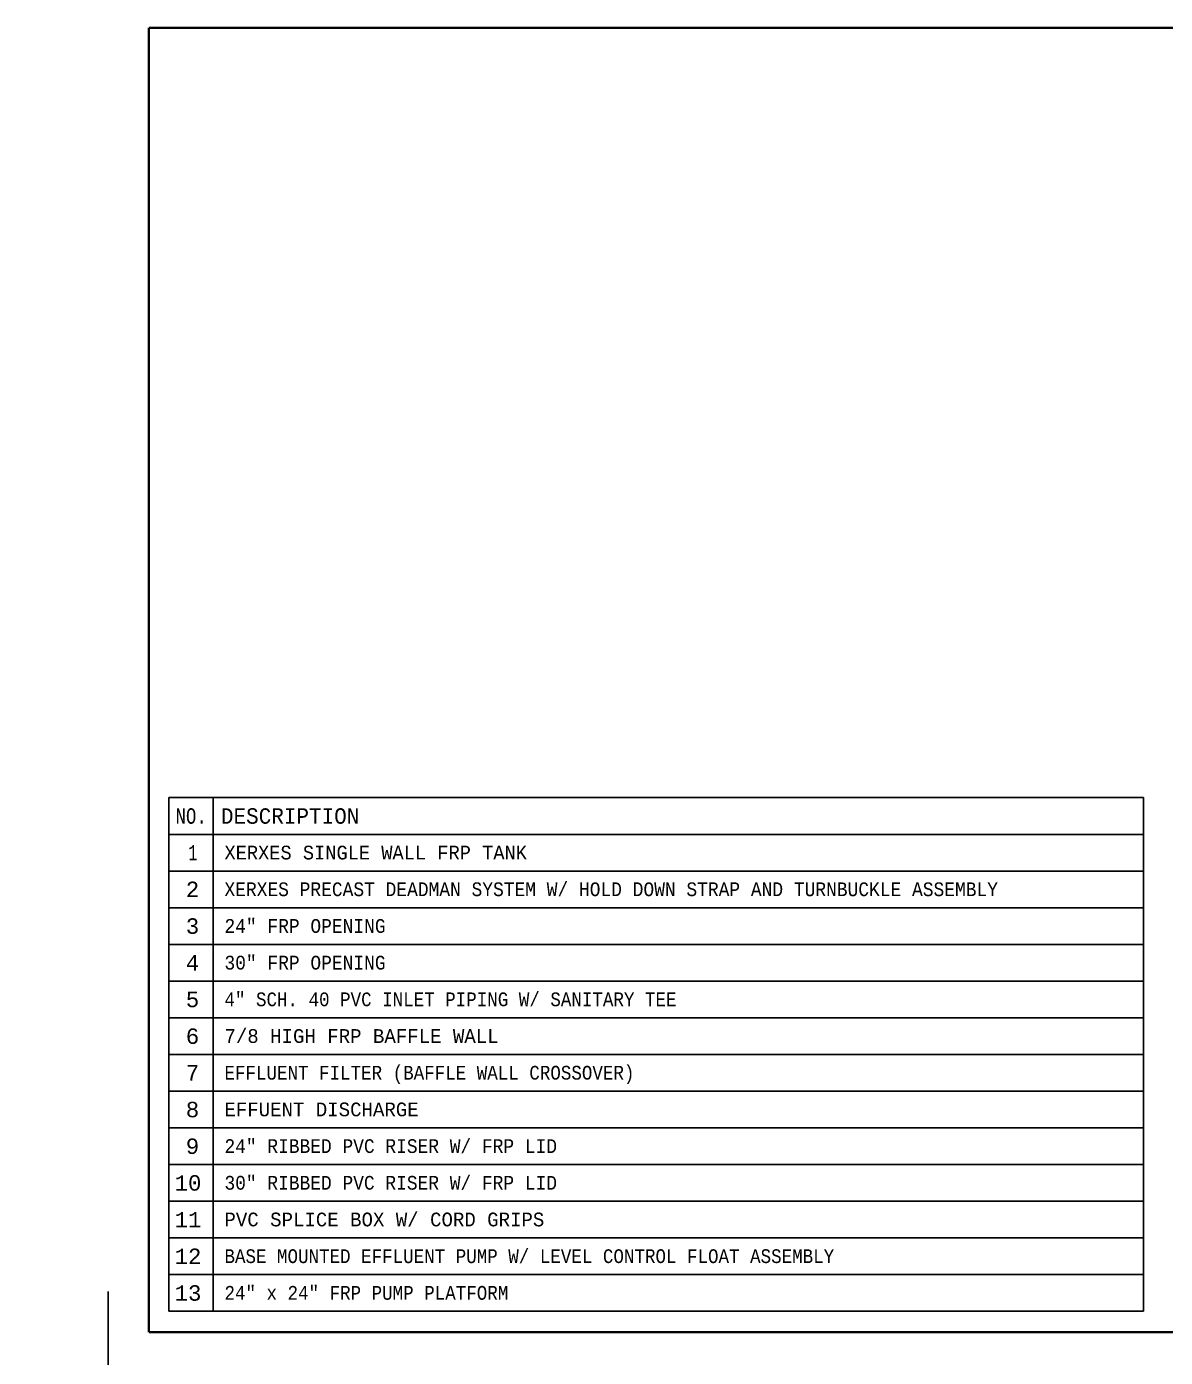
# Model space of a CAD drawing. Extents: x -13 to 326, y -81 to 129.
# Drawn here: x -1 to 12.96, y 0.19 to 16.51 of the extents above; entities that cross this region are included whole.
import ezdxf

# ---------------------------------------------------------------- set-up
doc = ezdxf.new("R2010")
doc.units = 0
doc.header["$MEASUREMENT"] = 0
doc.header["$PDMODE"] = 2
doc.header["$PDSIZE"] = -0.01
doc.layers.add('1', color=7, linetype='Continuous')
doc.styles.get("Standard").update_dxf_attribs({"font": 'monotxt.shx'})

msp = doc.modelspace()

# ---------------------------------------------------------------- linework, layer by layer
at = {"layer": '1', "color": 5, "linetype": 'Continuous'}
for p, q in [((12.695, 7.057), (0.743, 7.057)), ((0.743, 7.057), (0.743, 0.757)), ((1.289, 7.057), (1.289, 0.757)), ((12.695, 0.757), (12.695, 7.057)), ((12.695, 6.607), (0.743, 6.607)), ((12.695, 6.157), (0.743, 6.157)), ((12.695, 5.707), (0.743, 5.707)), ((12.695, 5.257), (0.743, 5.257)), ((12.695, 4.807), (0.743, 4.807)), ((12.695, 4.357), (0.743, 4.357)), ((12.695, 3.907), (0.743, 3.907)), ((12.695, 3.457), (0.743, 3.457)), ((12.695, 3.007), (0.743, 3.007)), ((12.695, 2.557), (0.743, 2.557)), ((12.695, 2.107), (0.743, 2.107)), ((12.695, 1.657), (0.743, 1.657)), ((12.695, 1.207), (0.743, 1.207)), ((12.695, 0.757), (0.743, 0.757))]:
    msp.add_line(p, q, dxfattribs=at)
at = {"layer": '1', "color": 5, "linetype": 'Continuous', "const_width": 0.0275}
for points in [[(0.5, 16.5), (0.5, 0.5)], [(0.5, 16.5), (21.5, 16.5)], [(0.5, 0.5), (21.5, 0.5)]]:
    msp.add_lwpolyline(points, dxfattribs=at)
at = {"layer": '1', "color": 1, "linetype": 'Continuous'}
msp.add_point((0, 0), dxfattribs=at)

# ---------------------------------------------------------------- texts
at = {"layer": '1', "color": 5, "linetype": 'Continuous'}
for s, height, width, p in [('NO.', 0.1898, 0.777667, (0.826, 6.737)), ('DESCRIPTION', 0.18984, 0.939091, (1.383, 6.737)), ('1', 0.19, 0.665, (0.984, 6.287)), ('XERXES SINGLE WALL FRP TANK', 0.16875, 0.940667, (1.426, 6.299)), ('XERXES PRECAST DEADMAN SYSTEM W/ HOLD DOWN STRAP AND TURNBUCKLE ASSEMBLY', 0.16875, 0.902067, (1.426, 5.849)), ('24" FRP OPENING', 0.16875, 0.902067, (1.426, 5.399)), ('30" FRP OPENING', 0.16875, 0.902067, (1.426, 4.949)), ('4" SCH. 40 PVC INLET PIPING W/ SANITARY TEE', 0.16875, 0.882674, (1.426, 4.499)), ('7/8 HIGH FRP BAFFLE WALL', 0.16875, 0.959167, (1.426, 4.049)), ('EFFLUENT FILTER (BAFFLE WALL CROSSOVER)', 0.16875, 0.882674, (1.426, 3.599)), ('EFFUENT DISCHARGE', 0.16875, 0.959167, (1.426, 3.149)), ('24" RIBBED PVC RISER W/ FRP LID', 0.16875, 0.900871, (1.426, 2.699)), ('30" RIBBED PVC RISER W/ FRP LID', 0.16875, 0.900871, (1.426, 2.249)), ('PVC SPLICE BOX W/ CORD GRIPS', 0.16875, 0.959167, (1.426, 1.799)), ('BASE MOUNTED EFFLUENT PUMP W/ LEVEL CONTROL FLOAT ASSEMBLY', 0.16875, 0.882674, (1.426, 1.349)), ('24" x 24" FRP PUMP PLATFORM', 0.16875, 0.882674, (1.426, 0.899))]:
    msp.add_text(s, height=height, dxfattribs=dict(at, width=width)).set_placement(p)
for s, height, p in [('2', 0.19, (0.952, 5.837)), ('3', 0.19, (0.952, 5.387)), ('4', 0.19, (0.952, 4.937)), ('5', 0.19, (0.952, 4.487)), ('6', 0.19, (0.952, 4.037)), ('7', 0.19, (0.952, 3.587)), ('8', 0.19, (0.952, 3.137)), ('9', 0.19, (0.952, 2.687)), ('10', 0.1898, (0.815, 2.237)), ('11', 0.1898, (0.815, 1.787)), ('12', 0.1898, (0.815, 1.337)), ('13', 0.1898, (0.815, 0.887))]:
    msp.add_text(s, height=height, dxfattribs=at).set_placement(p)

doc.saveas('drawing.dxf')
